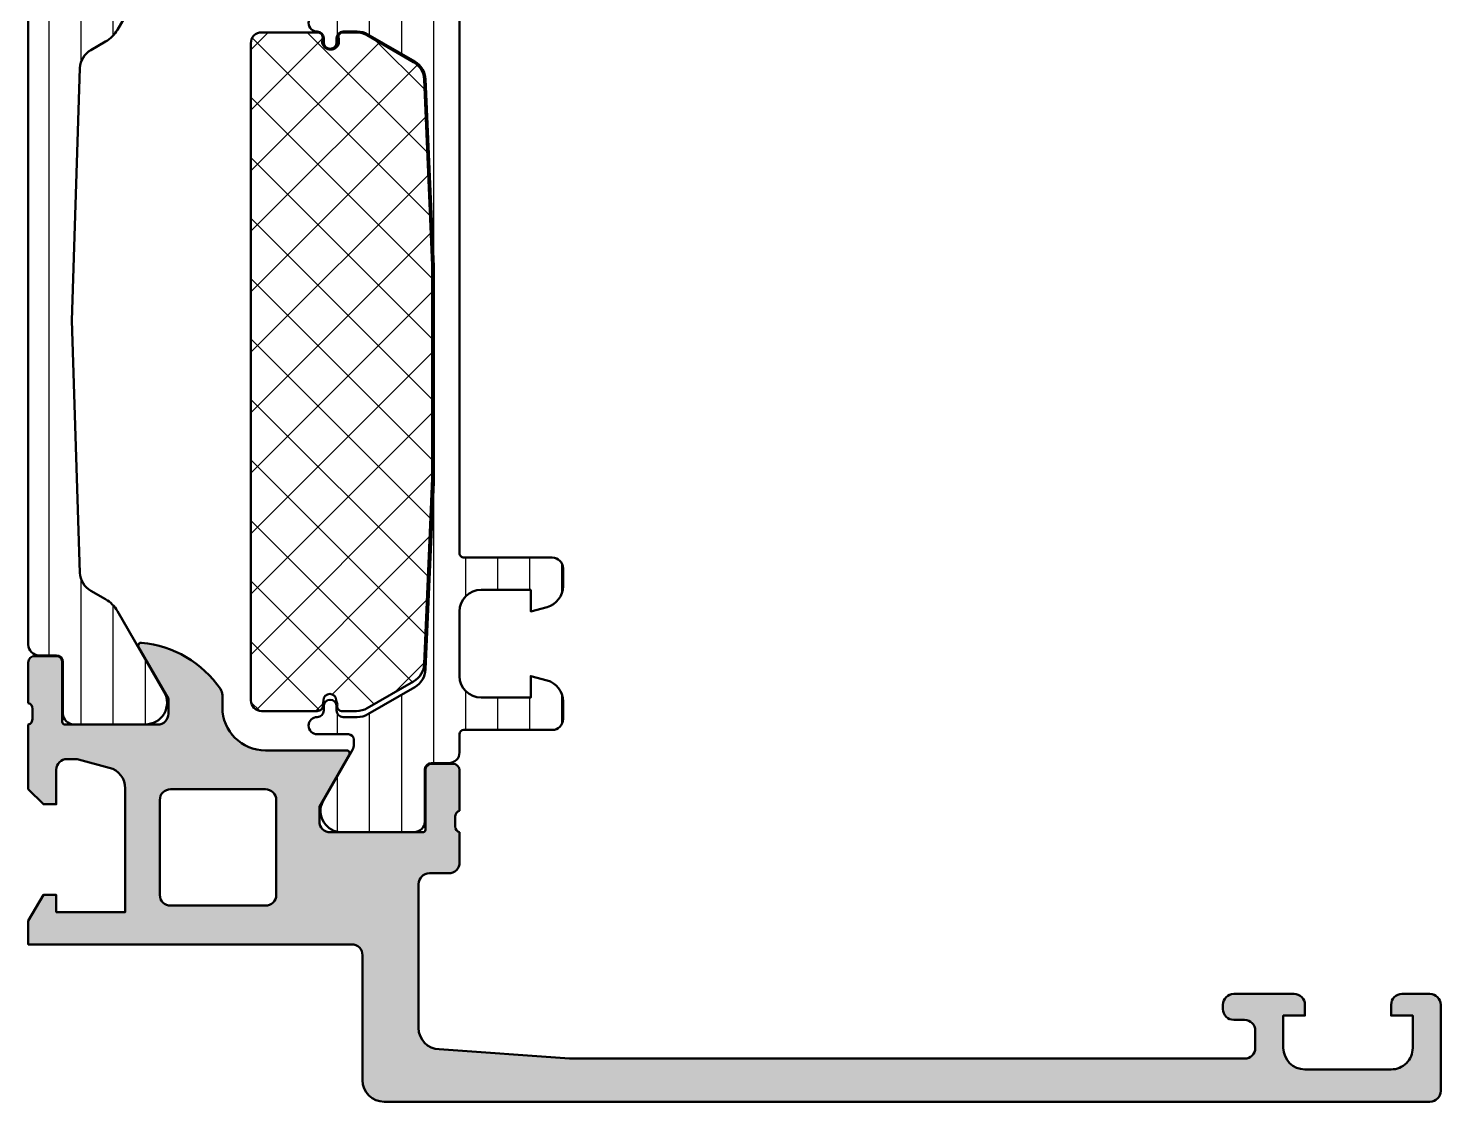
# Model space of a CAD drawing. Extents: x 0 to 67.5, y 0 to 75.
# Drawn here: x 2 to 67.5, y 0 to 49.8 of the extents above; entities that cross this region are included whole.
import ezdxf

# ---------------------------------------------------------------- set-up
doc = ezdxf.new("R2010")
doc.units = 0
for name, color, linetype, lineweight in [('0S-Alu contour', 7, 'Continuous', 50), ('0S-Alu hatch', 252, 'Continuous', 25), ('0S-Plastic contour', 254, 'Continuous', 50), ('0S-Plastic hatch', 253, 'Continuous', 25), ('0S-PT contour', 91, 'Continuous', 50), ('0S-PT hatch', 103, 'Continuous', 25)]:
    doc.layers.add(name, color=color, linetype=linetype, lineweight=lineweight)
pattern_1 = [(90, (0, 0), (-1.4859, 0), [])]

# ---------------------------------------------------------------- blocks, each defined once
blk = doc.blocks.new('361640__E43959B8_EC16_4983_9C29_8161BD418897_')
at = {"layer": '0S-Alu hatch'}
h = blk.add_hatch(color=256, dxfattribs=at)
edge = h.paths.add_edge_path()
edge.add_line((2.000008499147511, 14.50000163852427), (2.700080871581576, 13.79989874455987))
edge.add_line((2.700080871581576, 13.79989874455987), (3.300086975098096, 13.79989874455941))
edge.add_line((3.300086975098096, 13.79989874455941), (3.300086975097187, 15.39990484807548))
edge.add_ellipse((3.800096424379717, 15.39989539879274), major_axis=(-0.5000094493718171, 0), ratio=1, start_angle=270.0010827876032, end_angle=359.99891721169206, ccw=False)
edge.add_line((3.800086975096753, 15.89990484807526), (4.195515053895654, 15.89990484807526))
edge.add_ellipse((4.195515053895633, 15.39990484807525), major_axis=(-0.5000000000000142, 0), ratio=1, start_angle=254.9999999999973, end_angle=269.99999999999756, ccw=False)
edge.add_line((4.324924576446919, 15.88286776121979), (5.758811331549878, 15.49865896315226))
edge.add_ellipse((5.499992286447351, 14.53273313686318), major_axis=(-1.000000000000013, 0), ratio=1, start_angle=180, end_angle=254.9999999999999, ccw=False)
edge.add_line((6.499992286447365, 14.53273313686318), (6.499992286445376, 8.799910951590618))
edge.add_line((6.499992286445376, 8.799910951590618), (3.300086975097215, 8.799910951591073))
edge.add_line((3.300086975097215, 8.799910951591073), (3.300086975097201, 9.599898744559823))
edge.add_line((3.300086975097201, 9.599898744559823), (2.700080871579302, 9.599898744560276))
edge.add_line((2.700080871579302, 9.599898744560276), (2.000099182128437, 8.387465883232139))
edge.add_line((2.000099182128437, 8.387465883232139), (2.000099182128892, 7.299910951590391))
edge.add_line((2.000099182128892, 7.299910951590391), (17.00000849914873, 7.299910951591073))
edge.add_ellipse((17.00000849914875, 6.799910951591044), major_axis=(-0.5000000000000285, 0), ratio=1, start_angle=180, end_angle=270.00000000000165, ccw=False)
edge.add_line((17.50000849914878, 6.799910951591044), (17.5000084991474, 1.000000000000454))
edge.add_arc((18.5000084991474, 1.000000000000227), 1, 180, 270)
edge.add_line((18.5000084991474, 2.274e-13), (66.99999999999955, 2.274e-13))
edge.add_arc((66.99993251248111, 0.5000674875186633), 0.5000674920723865, 270.0077324562168, 359.9922675439773)
edge.add_line((67.49999999999955, 0.5000000000019221), (67.49999999999955, 4.500000000000454))
edge.add_arc((66.99993251248179, 4.499932512482928), 0.5000674920717041, 0.0077324561169704, 89.9922675439134)
edge.add_line((66.99999999999909, 5.000000000000682), (65.69995117187545, 5.000000000000227))
edge.add_arc((65.6999880706644, 4.499963101210369), 0.5000369001512784, 90.0042279777296, 179.9957720222162)
edge.add_line((65.19995117187455, 4.49999999999979), (65.19995117187455, 4.000000000000454))
edge.add_line((65.19995117187455, 4.000000000000454), (66.19995117187455, 4.000000000000454))
edge.add_line((66.19995117187455, 4.000000000000454), (66.199951171875, 2.500000000001818))
edge.add_ellipse((65.19998814556709, 2.499963026308137), major_axis=(-0.999963026991462, 0), ratio=1, start_angle=89.99788148505758, end_angle=180.0021185150526, ccw=False)
edge.add_line((65.19995117187318, 1.500000000000227), (61.19995117187546, 1.500000000000682))
edge.add_ellipse((61.20002804158445, 2.500076869709687), major_axis=(-1.000076872663254, 0), ratio=1, start_angle=0.004403971451608868, end_angle=89.9955960286423, ccw=False)
edge.add_line((60.19995117187545, 2.499999999999044), (60.199951171875, 4.000000000000454))
edge.add_line((60.199951171875, 4.000000000000454), (61.19995117187454, 4.000000000000454))
edge.add_line((61.19995117187454, 4.000000000000454), (61.19995117187454, 4.500000000000682))
edge.add_arc((60.70000864667725, 4.500057474803384), 0.4999425285010308, 359.9934131155661, 450.0065868843771)
edge.add_line((60.69995117187454, 5.000000000000682), (57.89996337890625, 5.000000000000454))
edge.add_arc((57.89996337890602, 4.499999999999317), 0.5000000000011369, 89.99999999997311, 180)
edge.add_line((57.39996337890488, 4.499999999999317), (57.39996337890625, 4.300000000000636))
edge.add_arc((57.89996337890648, 4.300000000000864), 0.5000000000002274, 180, 270.000000000026)
edge.add_line((57.8999633789067, 3.800000000000636), (58.39996337890625, 3.800000000000636))
edge.add_ellipse((58.39992827974083, 3.29996490083522), major_axis=(-0.5000351003972808, 0), ratio=1, start_angle=180.0040217857437, end_angle=269.99597821424373, ccw=False)
edge.add_line((58.89996337890625, 3.300000000000527), (58.89996337890671, 2.499996948242142))
edge.add_ellipse((58.39994681544692, 2.500013511702377), major_axis=(-0.5000165637341198, 0), ratio=1, start_angle=90.00189796959609, end_angle=179.9981020302675, ccw=False)
edge.add_line((58.39996337890489, 1.999996948242596), (27.09996948241907, 1.999996948243051))
edge.add_line((27.09996948241907, 1.999996948243051), (21.06151186177478, 2.432393580288589))
edge.add_ellipse((21.09996792191754, 3.431613265155746), major_axis=(-0.999959422770606, 0), ratio=1, start_angle=0, end_angle=87.79599713649611, ccw=False)
edge.add_line((20.10000849914693, 3.431613265155746), (20.10000849914785, 10.10006547570036))
edge.add_ellipse((20.60000849914876, 10.10006547570015), major_axis=(-0.5000000000009166, 0), ratio=1, start_angle=270.00000000000165, end_angle=360, ccw=False)
edge.add_line((20.60000849914875, 10.60006547570106), (21.50000849914614, 10.60006547570106))
edge.add_arc((21.50000849914738, 11.10006547570208), 0.5000000000010232, 269.9999999998575, 360)
edge.add_line((22.00000849914841, 11.10006547570208), (22.00000849914795, 12.50006700158018))
edge.add_ellipse((22.07884494569098, 12.76758759357329), major_axis=(-0.2788950563274236, 0), ratio=1, start_angle=-1.16458937409692, end_angle=73.5801235805103, ccw=False)
edge.add_line((21.80000749914794, 12.77325600157167), (21.80000749914795, 13.22685000157167))
edge.add_ellipse((22.07887559479113, 13.23251066104874), major_axis=(-0.2789255417371578, 0), ratio=1, start_angle=-73.57540544464399, end_angle=1.1628700728880972, ccw=False)
edge.add_line((22.00000849914795, 13.50005400157169), (22.00000849914795, 15.38006500158018))
edge.add_arc((21.70000849914794, 15.38006500158018), 0.3000000000000114, 0, 89.99999999999864)
edge.add_line((21.70000849914795, 15.68006500158019), (20.72003418010517, 15.68006500158019))
edge.add_arc((20.72003418010516, 15.38006500158019), 0.2999999999999971, 89.99999999999729, 180)
edge.add_line((20.42003418010516, 15.38006500158019), (20.42003418010516, 12.62006700158018))
edge.add_ellipse((20.30003418010471, 12.62006700158018), major_axis=(-0.1200000000004451, 0), ratio=1, start_angle=90, end_angle=180, ccw=False)
edge.add_line((20.30003418010471, 12.50006700157973), (16.00000849914796, 12.50006700157973))
edge.add_ellipse((16.00000849914795, 13.00006700157974), major_axis=(-0.5, 0), ratio=1, start_angle=0, end_angle=90.0000000000008, ccw=False)
edge.add_line((15.50000849914795, 13.00006700157974), (15.50000849914885, 13.70006700157933))
edge.add_line((15.50000849914885, 13.70006700157933), (16.88150395677074, 16.0928873246071))
edge.add_arc((16.76188871449974, 16.16194721693115), 0.1381197846485466, 330.0000000001042, 450.0000000001032)
edge.add_line((16.76188871449949, 16.3000670015797), (13.00000849914749, 16.30006700157923))
edge.add_ellipse((13.00000849914772, 18.30006700157855), major_axis=(-1.99999999999931, 0), ratio=1, start_angle=0, end_angle=89.99999999999329, ccw=False)
edge.add_line((11.00000849914841, 18.30006700157855), (11.00000849914749, 18.86806238529767))
edge.add_arc((10.50000849914392, 18.86806238529638), 0.500000000003567, 0, 34.47907176122156)
edge.add_arc((6.790509895813222, 16.32058910539258), 4.999999999996481, 34.47907176106683, 84.65077199038375)
edge.add_arc((7.238128283795603, 21.16194034019355), 0.1381197846480373, 82.29756250551131, 209.9999999995971)
edge.add_line((7.11851304152468, 21.09288044787037), (8.500008499147945, 18.7000601248417))
edge.add_line((8.500008499147945, 18.7000601248417), (8.500008499147953, 18.00006012484209))
edge.add_ellipse((8.000008499147953, 18.00006012484209), major_axis=(-0.5, 0), ratio=1, start_angle=90, end_angle=180, ccw=False)
edge.add_line((8.000008499147953, 17.50006012484209), (3.69998281818691, 17.50006012484232))
edge.add_ellipse((3.69998281818691, 17.62006012483849), major_axis=(-0.1199999999961747, 0), ratio=1, start_angle=0, end_angle=90, ccw=False)
edge.add_line((3.579982818190735, 17.62006012483849), (3.579982818190728, 20.38005812483849))
edge.add_arc((3.279982818190745, 20.3800581248385), 0.2999999999999829, 0, 90)
edge.add_line((3.279982818190745, 20.68005812483848), (2.300008499147963, 20.68005812483848))
edge.add_arc((2.300008499147963, 20.38005812483846), 0.3000000000000185, 90, 180)
edge.add_line((2.000008499147945, 20.38005812483846), (2.000008499147952, 18.50004712482997))
edge.add_ellipse((1.921141403504776, 18.23250378430703), major_axis=(-0.2789255417371599, 0), ratio=1, start_angle=178.8371299271139, end_angle=253.57540544464422, ccw=False)
edge.add_line((2.200009499147955, 18.22684312482997), (2.200009499147967, 17.77324912482996))
edge.add_ellipse((1.921172052604902, 17.7675807168316), major_axis=(-0.2788950563274517, 0), ratio=1, start_angle=106.41987641948941, end_angle=181.1645893740941, ccw=False)
edge.add_line((2.000008499147937, 17.50006012483846), (2.000008499147511, 14.50000163852427))
edge = h.paths.add_edge_path()
edge.add_line((8.09999228644574, 9.599898744559596), (8.09999228644574, 13.99989874455946))
edge.add_ellipse((8.599992286445747, 13.99989874455945), major_axis=(-0.5000000000000071, 0), ratio=1, start_angle=270.0000000000008, end_angle=360, ccw=False)
edge.add_line((8.59999228644574, 14.49989874455946), (12.99999228644583, 14.49989874455969))
edge.add_ellipse((12.99999228644584, 13.99989874455969), major_axis=(-0.4999999999999947, 0), ratio=1, start_angle=180, end_angle=270.0000000000008, ccw=False)
edge.add_line((13.49999228644583, 13.99989874455968), (13.49999228644583, 9.599898744559596))
edge.add_ellipse((12.99999228644583, 9.599898744559596), major_axis=(-0.5, 0), ratio=1, start_angle=90, end_angle=180, ccw=False)
edge.add_line((12.99999228644583, 9.099898744559596), (8.59999228644574, 9.099898744559598))
edge.add_ellipse((8.59999228644574, 9.599898744559596), major_axis=(-0.4999999999999983, 0), ratio=1, start_angle=0, end_angle=90, ccw=False)
at = {"layer": '0S-Alu contour', "color": 7}
for points in [[(7.11851304152468, 21.09288044787037), (8.500008499147945, 18.7000601248417), (8.500008499147953, 18.00006012484209)], [(2.000008499147945, 20.38005812483846), (2.000008499147952, 18.50004712482997)], [(3.279982818190745, 20.68005812483848), (2.300008499147963, 20.68005812483848)], [(3.579982818190735, 17.62006012483849), (3.579982818190728, 20.38005812483849)], [(11.00000849914841, 18.30006700157855), (11.00000849914749, 18.86806238529767)], [(2.200009499147955, 18.22684312482997), (2.200009499147967, 17.77324912482996)], [(2.000008499147937, 17.50006012483846), (2.000008499147511, 14.50000163852427)], [(8.000008499147953, 17.50006012484209), (3.69998281818691, 17.50006012484232)], [(3.800086975096753, 15.89990484807526), (4.195515053895654, 15.89990484807526)], [(4.324924576446919, 15.88286776121979), (5.758811331549878, 15.49865896315226)], [(16.76188871449949, 16.3000670015797), (13.00000849914749, 16.30006700157923)], [(15.50000849914795, 13.00006700157974), (15.50000849914885, 13.70006700157933), (16.88150395677074, 16.0928873246071)], [(2.000008499147511, 14.50000163852427), (2.700080871581576, 13.79989874455987), (3.300086975098096, 13.79989874455941), (3.300086975097187, 15.39990484807548)], [(20.42003418010516, 15.38006500158019), (20.42003418010516, 12.62006700158018)], [(21.70000849914795, 15.68006500158019), (20.72003418010517, 15.68006500158019)], [(22.00000849914795, 13.50005400157169), (22.00000849914795, 15.38006500158018)], [(6.499992286447365, 14.53273313686318), (6.499992286445376, 8.799910951590618), (3.300086975097215, 8.799910951591073), (3.300086975097201, 9.599898744559823), (2.700080871579302, 9.599898744560276), (2.000099182128437, 8.387465883232139), (2.000099182128892, 7.299910951590391), (17.00000849914873, 7.299910951591073)], [(8.59999228644574, 14.49989874455946), (12.99999228644583, 14.49989874455969)], [(8.09999228644574, 9.599898744559596), (8.09999228644574, 13.99989874455946)], [(13.49999228644583, 13.99989874455968), (13.49999228644583, 9.599898744559596)], [(21.80000749914794, 12.77325600157167), (21.80000749914795, 13.22685000157167)], [(20.30003418010471, 12.50006700157973), (16.00000849914796, 12.50006700157973)], [(22.00000849914841, 11.10006547570208), (22.00000849914795, 12.50006700158018)], [(20.60000849914875, 10.60006547570106), (21.50000849914614, 10.60006547570106)], [(20.10000849914693, 3.431613265155746), (20.10000849914785, 10.10006547570036)], [(12.99999228644583, 9.099898744559596), (8.59999228644574, 9.099898744559598)], [(17.50000849914878, 6.799910951591044), (17.5000084991474, 1.000000000000454)], [(60.69995117187454, 5.000000000000682), (57.89996337890625, 5.000000000000454)], [(66.99999999999909, 5.000000000000682), (65.69995117187545, 5.000000000000227)], [(57.39996337890488, 4.499999999999317), (57.39996337890625, 4.300000000000636)], [(60.19995117187545, 2.499999999999044), (60.199951171875, 4.000000000000454), (61.19995117187454, 4.000000000000454), (61.19995117187454, 4.500000000000682)], [(65.19995117187455, 4.49999999999979), (65.19995117187455, 4.000000000000454), (66.19995117187455, 4.000000000000454), (66.199951171875, 2.500000000001818)], [(67.49999999999955, 0.5000000000019221), (67.49999999999955, 4.500000000000454)], [(57.8999633789067, 3.800000000000636), (58.39996337890625, 3.800000000000636)], [(58.89996337890625, 3.300000000000527), (58.89996337890671, 2.499996948242142)], [(58.39996337890489, 1.999996948242596), (27.09996948241907, 1.999996948243051), (21.06151186177478, 2.432393580288589)], [(65.19995117187318, 1.500000000000227), (61.19995117187546, 1.500000000000682)], [(18.5000084991474, 2.274e-13), (66.99999999999955, 2.274e-13)]]:
    blk.add_lwpolyline(points, dxfattribs=at)
for centre, radius, start, end in [((7.238128283795603, 21.16194034019355), 0.1381197846480373, 82.29756250551131, 209.9999999995971), ((6.790509895813222, 16.32058910539258), 4.999999999996481, 34.47907176106683, 84.65077199038375), ((2.300008499147963, 20.38005812483846), 0.3000000000000185, 90, 180), ((3.279982818190745, 20.3800581248385), 0.2999999999999829, 0, 90), ((10.50000849914392, 18.86806238529638), 0.500000000003567, 0, 34.47907176122156), ((16.76188871449974, 16.16194721693115), 0.1381197846485466, 330.0000000001042, 90.00000000010316), ((20.72003418010516, 15.38006500158019), 0.2999999999999971, 89.99999999999729, 180), ((21.70000849914794, 15.38006500158018), 0.3000000000000114, 0, 89.99999999999864), ((21.50000849914738, 11.10006547570208), 0.5000000000010232, 269.9999999998575, 0), ((57.89996337890602, 4.499999999999317), 0.5000000000011369, 89.99999999997311, 180), ((60.70000864667725, 4.500057474803384), 0.4999425285010308, 359.9934131155661, 90.00658688437709), ((65.6999880706644, 4.499963101210369), 0.5000369001512784, 90.0042279777296, 179.9957720222162), ((66.99993251248179, 4.499932512482928), 0.5000674920717041, 0.0077324561169704, 89.9922675439134), ((57.89996337890648, 4.300000000000864), 0.5000000000002274, 180, 270.000000000026), ((18.5000084991474, 1.000000000000227), 1, 180, 270), ((66.99993251248111, 0.5000674875186633), 0.5000674920723865, 270.0077324562168, 359.9922675439773)]:
    blk.add_arc(centre, radius, start, end, dxfattribs=at)
at = {"layer": '0S-Alu contour', "color": 7, "extrusion": (0, 0, -1)}
for centre, radius, start, end in [((-1.921141403504776, 18.23250378430703), 0.2789255417371599, 106.4245945553558, 181.1628700728862), ((-1.921172052604902, 17.7675807168316), 0.2788950563274517, 178.8354106259059, 253.5801235805106), ((-8.000008499147953, 18.00006012484209), 0.5, 180, 270), ((-13.00000849914772, 18.30006700157855), 1.99999999999931, 270.0000000000067, 0), ((-3.69998281818691, 17.62006012483849), 0.1199999999961747, 270, 0), ((-3.800096424379717, 15.39989539879274), 0.5000094493718171, 0.0010827883079351, 89.99891721239682), ((-4.195515053895633, 15.39990484807525), 0.5000000000000142, 90.00000000000244, 105.0000000000027), ((-5.499992286447351, 14.53273313686318), 1.000000000000013, 105.0000000000001, 180), ((-8.599992286445747, 13.99989874455945), 0.5000000000000071, 0, 89.9999999999992), ((-12.99999228644584, 13.99989874455969), 0.4999999999999947, 89.9999999999992, 180), ((-22.07887559479113, 13.23251066104874), 0.2789255417371578, 358.8371299271119, 73.57540544464406), ((-16.00000849914795, 13.00006700157974), 0.5, 269.9999999999992, 0), ((-20.30003418010471, 12.62006700158018), 0.1200000000004451, 180, 270), ((-22.07884494569098, 12.76758759357329), 0.2788950563274236, 286.4198764194897, 1.164589374096924), ((-20.60000849914876, 10.10006547570015), 0.5000000000009166, 0, 89.99999999999837), ((-8.59999228644574, 9.599898744559596), 0.4999999999999983, 270, 0), ((-12.99999228644583, 9.599898744559596), 0.5, 180, 270), ((-17.00000849914875, 6.799910951591044), 0.5000000000000285, 89.99999999999837, 180), ((-21.09996792191754, 3.431613265155746), 0.999959422770606, 272.2040028635039, 0), ((-58.39992827974083, 3.29996490083522), 0.5000351003972808, 90.00402178575627, 179.9959782142563), ((-58.39994681544692, 2.500013511702377), 0.5000165637341198, 180.0018979697325, 269.9981020304039), ((-61.20002804158445, 2.500076869709687), 1.000076872663254, 270.0044039713577, 359.9955960285484), ((-65.19998814556709, 2.499963026308137), 0.9999630269914622, 179.9978814849474, 270.0021185149424)]:
    blk.add_arc(centre, radius, start, end, dxfattribs=at)
blk = doc.blocks.new('374060__11C29DD6_5D91_4084_81B1_C7600AB1DC04_')
at = {"layer": '0S-PT hatch'}
h = blk.add_hatch(dxfattribs=at)
h.set_pattern_fill('ANSI37', color=256, scale=0.625, angle=90, style=0)
h.set_pattern_definition([(135, (0, 0), (-1.403165018917055, -1.403165018917055), []), (225, (0, 0), (1.403165018917055, -1.403165018917055), [])])
edge = h.paths.add_edge_path()
edge.add_line((12.3221395958725, 49.11536248691067), (12.3221395958725, 18.62336248690964))
edge.add_arc((12.81713959587251, 18.62336248690964), 0.495000000000001, 180, 269.9999999998951)
edge.add_line((12.8171395958716, 18.12836248690964), (15.39113959587252, 18.1283624869091))
edge.add_arc((15.40632512194233, 18.38870138391931), 0.2607814055842784, 266.6617289611593, 368.0815102518875)
edge.add_line((15.66451672720106, 18.42536248690911), (15.6881395958726, 18.62336248690912))
edge.add_ellipse((15.98513959587258, 18.62336248690911), major_axis=(-0.2969999999999828, 0), ratio=1, start_angle=180, end_angle=360, ccw=False)
edge.add_line((16.28213959587257, 18.62336248690909), (16.34044847380733, 18.42536248690908))
edge.add_arc((16.54648899036206, 18.34653695226589), 0.2206040783256919, 159.0644997371515, 278.5113570162437)
edge.add_line((16.57913959587258, 18.12836248690909), (17.22238443447414, 18.12836248690907))
edge.add_arc((17.22238443447412, 19.11836248690893), 0.9899999999998527, 270.0000000000012, 300.0000000005283)
edge.add_line((17.71738443448195, 18.26099733716702), (19.87057718704784, 19.50414375250464))
edge.add_arc((19.37557718704001, 20.36150890224658), 0.9899999999998785, 300.0000000005276, 357.5201114478697)
edge.add_line((20.36465002325053, 20.31867288153705), (20.73713959587248, 28.91936248691249))
edge.add_line((20.73713959587248, 28.91936248691249), (20.73713959587253, 38.8193624869089))
edge.add_line((20.73713959587253, 38.8193624869089), (20.36465002325059, 47.42005209227992))
edge.add_arc((19.37557718703993, 47.3772160715705), 0.9900000000000051, 2.479888552124258, 59.99999999944332)
edge.add_line((19.87057718704826, 48.23458122131229), (17.71738443448197, 49.47772763665219))
edge.add_arc((17.22238443447409, 48.62036248691001), 0.9900000000001133, 59.9999999994776, 90.00000000000719)
edge.add_line((17.22238443447397, 49.61036248691012), (16.57913959587259, 49.61036248691012))
edge.add_arc((16.58549129877709, 49.40840560376966), 0.2020567414801945, 91.80140355714639, 208.0588589159371)
edge.add_line((16.40718332723566, 49.31336248691014), (16.40718332723565, 49.1153624869101))
edge.add_ellipse((16.02036735654589, 49.21033462208667), major_axis=(-0.3983042827294971, 0), ratio=1, start_angle=13.7945546105434, end_angle=166.2054453894609, ccw=False)
edge.add_line((15.63355138585613, 49.11536248691008), (15.64644515654731, 49.31336248691009))
edge.add_arc((15.41607708699729, 49.37356691619545), 0.238105062469868, 345.3538835588438, 456.0117919051089)
edge.add_line((15.39113959587246, 49.61036248691032), (12.81713959587346, 49.61036248691067))
edge.add_arc((12.81713959587251, 49.11536248691067), 0.4949999999999975, 89.99999999989, 180)
at = {"layer": '0S-PT contour', "color": 7}
for points in [[(15.39113959587246, 49.61036248691032), (12.81713959587346, 49.61036248691067)], [(15.63355138585613, 49.11536248691008), (15.64644515654731, 49.31336248691009)], [(16.40718332723566, 49.31336248691014), (16.40718332723565, 49.1153624869101)], [(17.22238443447397, 49.61036248691012), (16.57913959587259, 49.61036248691012)], [(19.87057718704826, 48.23458122131229), (17.71738443448197, 49.47772763665219)], [(12.3221395958725, 49.11536248691067), (12.3221395958725, 18.62336248690964)], [(20.36465002325053, 20.31867288153705), (20.73713959587248, 28.91936248691249), (20.73713959587253, 38.8193624869089), (20.36465002325059, 47.42005209227992)], [(17.71738443448195, 18.26099733716702), (19.87057718704784, 19.50414375250464)], [(15.66451672720106, 18.42536248690911), (15.6881395958726, 18.62336248690912)], [(16.28213959587257, 18.62336248690909), (16.34044847380733, 18.42536248690908)], [(12.8171395958716, 18.12836248690964), (15.39113959587252, 18.1283624869091)], [(16.57913959587258, 18.12836248690909), (17.22238443447414, 18.12836248690907)]]:
    blk.add_lwpolyline(points, dxfattribs=at)
for centre, radius, start, end in [((12.81713959587251, 49.11536248691067), 0.4949999999999975, 89.99999999989, 180), ((15.41607708699729, 49.37356691619545), 0.238105062469868, 345.3538835588438, 96.01179190510896), ((16.58549129877709, 49.40840560376966), 0.2020567414801945, 91.80140355714639, 208.0588589159371), ((17.22238443447409, 48.62036248691001), 0.9900000000001133, 59.9999999994776, 90.00000000000719), ((19.37557718703993, 47.3772160715705), 0.9900000000000051, 2.479888552124258, 59.99999999944332), ((19.37557718704001, 20.36150890224658), 0.9899999999998785, 300.0000000005276, 357.5201114478697), ((12.81713959587251, 18.62336248690964), 0.495000000000001, 180, 269.9999999998951), ((15.40632512194233, 18.38870138391931), 0.2607814055842784, 266.6617289611593, 8.081510251887465), ((16.54648899036206, 18.34653695226589), 0.2206040783256919, 159.0644997371515, 278.5113570162437), ((17.22238443447412, 19.11836248690893), 0.9899999999998527, 270.0000000000012, 300.0000000005283)]:
    blk.add_arc(centre, radius, start, end, dxfattribs=at)
at = {"layer": '0S-PT contour', "color": 7, "extrusion": (0, 0, -1)}
for centre, radius, start, end in [((-16.02036735654589, 49.21033462208667), 0.3983042827294971, 193.7945546105392, 346.2054453894566), ((-15.98513959587258, 18.62336248690911), 0.2969999999999828, 0, 180)]:
    blk.add_arc(centre, radius, start, end, dxfattribs=at)
blk = doc.blocks.new('284027__2D814DF2_0E6D_4765_8FF4_A06DE7A6FD76___A03E8F8E_19D5_408F_8D81_01AFEA48CF79_')
at = {"layer": '0S-Plastic hatch'}
h = blk.add_hatch(dxfattribs=at)
h.set_pattern_fill('ANSI31', color=256, scale=0.4680000000000001, angle=45, style=0)
h.set_pattern_definition(pattern_1)
edge = h.paths.add_edge_path()
edge.add_line((22.00000000000001, 51.29000300000011), (22.00000000000004, 25.44999999999998))
edge.add_arc((22.20000000000005, 25.45000000000001), 0.200000000000017, 180, 270.0000000000071)
edge.add_line((22.20000000000008, 25.24999999999999), (26.29999999998839, 25.24999999999999))
edge.add_ellipse((26.29999999998839, 24.75000000000004), major_axis=(-0.4999999999999432, 0), ratio=1, start_angle=180, end_angle=270, ccw=False)
edge.add_line((26.79999999998834, 24.75000000000004), (26.79999999998834, 23.91925077661229))
edge.add_ellipse((25.79999999998836, 23.9192507766123), major_axis=(-0.9999999999999822, 0), ratio=1, start_angle=105.00000000108261, end_angle=180, ccw=False)
edge.add_line((26.05881904510912, 22.95332495032814), (25.2999999999884, 22.74999999999996))
edge.add_line((25.2999999999884, 22.74999999999996), (25.2999999999884, 23.74999999999999))
edge.add_line((25.2999999999884, 23.74999999999999), (23.00000000000004, 23.74999999999999))
edge.add_arc((23.00000000000007, 22.74999999999993), 1.000000000000056, 90.0000000000016, 180)
edge.add_line((22.00000000000001, 22.74999999999993), (22.00000000000004, 19.74999999999999))
edge.add_arc((23.00000000000004, 19.74999999999999), 1.000000000000003, 180, 270)
edge.add_line((23.00000000000004, 18.74999999999999), (25.29999999998837, 18.74999999999998))
edge.add_line((25.29999999998837, 18.74999999999998), (25.29999999998848, 19.74999999999993))
edge.add_line((25.29999999998848, 19.74999999999993), (26.05881904510907, 19.54667504964168))
edge.add_ellipse((25.79999999998841, 18.58074922335799), major_axis=(-0.9999999999994971, 0), ratio=1, start_angle=180, end_angle=254.9999999989164, ccw=False)
edge.add_line((26.79999999998791, 18.58074922335799), (26.79999999998837, 17.74999999999996))
edge.add_ellipse((26.29999999998839, 17.74999999999997), major_axis=(-0.4999999999999858, 0), ratio=1, start_angle=89.9999999999983, end_angle=180, ccw=False)
edge.add_line((26.29999999998837, 17.24999999999998), (22.2, 17.24999999999998))
edge.add_arc((22.20000000000001, 17.05000000000001), 0.1999999999999744, 90.00000000000406, 180)
edge.add_line((22.00000000000004, 17.05000000000001), (22.00000000000001, 16.20999699999988))
edge.add_ellipse((21.5, 16.209997), major_axis=(-0.5, 0), ratio=1, start_angle=90, end_angle=180, ccw=False)
edge.add_line((21.5, 15.709997), (20.68966598775747, 15.709997))
edge.add_arc((20.68966598775747, 15.40999699999999), 0.3000000000000043, 90, 180)
edge.add_line((20.38966598775747, 15.40999699999999), (20.39000061706369, 13.00999861706369))
edge.add_ellipse((19.89000463962507, 13.00999597743861), major_axis=(-0.4999959774455797, 0), ratio=1, start_angle=89.99969751881372, end_angle=180.0003024817733, ccw=False)
edge.add_line((19.890002, 12.51), (16.41346050190052, 12.51))
edge.add_ellipse((16.55577115089187, 13.49981807472284), major_axis=(-0.9999960709244737, 0), ratio=1, start_angle=-32.72701609984051, end_angle=81.8183919481005, ccw=False)
edge.add_line((15.71451850190053, 14.04045299999999), (17.03303535485918, 16.32419149299001))
edge.add_arc((16.6000226381288, 16.57419146728956), 0.4999999999999979, 330.0000034006552, 359.9988249444108)
edge.add_line((17.10002263802365, 16.5741812129951), (17.10000000000005, 16.79999999998247))
edge.add_arc((16.84999999998259, 16.79999999998254), 0.2500000000174545, 0, 89.99999999998371)
edge.add_line((16.84999999998266, 17.05), (15.40000000000009, 17.04999999999994))
edge.add_ellipse((15.40000000000003, 17.44999999999988), major_axis=(-0.3999999999999417, 0), ratio=1, start_angle=-89.99999999999193, end_angle=90.00000000000807, ccw=False)
edge.add_arc((15.40000000000009, 18.14999999999997), 0.3000000000001499, 269.9999999999783, 360)
edge.add_line((15.70000000000024, 18.14999999999997), (15.70000000000016, 18.34999999999998))
edge.add_ellipse((16.00000000000014, 18.34999999999996), major_axis=(-0.2999999999999829, 0), ratio=1, start_angle=180, end_angle=360, ccw=False)
edge.add_line((16.30000000000013, 18.34999999999995), (16.30000000000013, 18.14999999999993))
edge.add_arc((16.60000000000013, 18.14999999999995), 0.3000000000000007, 180, 270.0000000000021)
edge.add_line((16.60000000000014, 17.84999999999995), (17.24974226121382, 17.84999999999994))
edge.add_arc((17.29392998191375, 18.68508918128005), 0.8362574336600787, 266.9710887804908, 303.0289112200375)
edge.add_line((17.74974226122174, 17.98397459622009), (19.92468443553069, 19.23967804605607))
edge.add_arc((19.42468443552277, 20.1057034498358), 0.9999999999998834, 300.000000000528, 357.5201114478693)
edge.add_line((20.4237479064425, 20.0624347420484), (20.80000000000003, 28.75000000000341))
edge.add_line((20.80000000000003, 28.75000000000341), (20.80000000000008, 38.74999999999975))
edge.add_line((20.80000000000008, 38.74999999999975), (20.42374790644256, 47.43756525795031))
edge.add_arc((19.42468443552273, 47.39429655016301), 0.9999999999999764, 2.479888552125287, 59.99999999944405)
edge.add_line((19.92468443553112, 48.26032195394257), (17.74974226122174, 49.51602540378086))
edge.add_arc((17.24974226121377, 48.65000000000074), 1.000000000000246, 59.99999999948073, 90.00000000001017)
edge.add_line((17.24974226121359, 49.65000000000099), (16.60000000000014, 49.65000000000098))
edge.add_arc((16.60000000000014, 49.350000000001), 0.2999999999999758, 89.99999999999935, 180)
edge.add_line((16.30000000000016, 49.350000000001), (16.30000000000016, 49.15000000000096))
edge.add_ellipse((16.00000000000016, 49.15000000000098), major_axis=(-0.3000000000000007, 0), ratio=1, start_angle=0, end_angle=180, ccw=False)
edge.add_line((15.70000000000016, 49.15000000000101), (15.70000000000014, 49.35000000000095))
edge.add_arc((15.40000000000008, 49.35000000000095), 0.3000000000000558, 0, 89.99999999997591)
edge.add_ellipse((15.4, 50.05000000000106), major_axis=(-0.4000000000000555, 0), ratio=1, start_angle=-89.99999999997073, end_angle=90.00000000002927, ccw=False)
edge.add_line((15.3999999999998, 50.45000000000111), (16.8499999999826, 50.45000000000093))
edge.add_arc((16.8499999999826, 50.70000000001838), 0.250000000017458, 270, 360)
edge.add_line((17.10000000000006, 50.70000000001838), (17.10002263802365, 50.92581878700407))
edge.add_arc((16.60002263812877, 50.92580853271043), 0.5000000000000222, 0.0011750555892266, 29.99999659934314)
edge.add_line((17.03303535485918, 51.17580850700998), (15.71451850190053, 53.45954699999998))
edge.add_ellipse((16.55577115089188, 54.00018192527713), major_axis=(-0.9999960709244806, 0), ratio=1, start_angle=-81.81839194810021, end_angle=32.72701609984108, ccw=False)
edge.add_line((16.41346050190052, 54.98999999999999), (19.89000199999999, 54.98999999999999))
edge.add_ellipse((19.89000463962507, 54.49000402256137), major_axis=(-0.4999959774455904, 0), ratio=1, start_angle=179.9996975182268, end_angle=270.0003024811863, ccw=False)
edge.add_line((20.39000061706369, 54.49000138293118), (20.38966598775747, 52.09000300000002))
edge.add_arc((20.68966598775748, 52.090003), 0.3000000000000149, 180, 269.999999999998)
edge.add_line((20.68966598775747, 51.79000299999998), (21.50000000000002, 51.79000299999999))
edge.add_ellipse((21.50000000000002, 51.29000300000001), major_axis=(-0.4999999999999858, 0), ratio=1, start_angle=180, end_angle=270.0000000000004, ccw=False)
at = {"layer": '0S-Plastic contour', "color": 7}
for points in [[(16.41346050190052, 54.98999999999999), (19.89000199999999, 54.98999999999999)], [(20.39000061706369, 54.49000138293118), (20.38966598775747, 52.09000300000002)], [(17.03303535485918, 51.17580850700998), (15.71451850190053, 53.45954699999998)], [(20.68966598775747, 51.79000299999998), (21.50000000000002, 51.79000299999999)], [(22.00000000000001, 51.29000300000011), (22.00000000000004, 25.44999999999998)], [(15.3999999999998, 50.45000000000111), (16.8499999999826, 50.45000000000093)], [(17.10000000000006, 50.70000000001838), (17.10002263802365, 50.92581878700407)], [(15.70000000000016, 49.15000000000101), (15.70000000000014, 49.35000000000095)], [(16.30000000000016, 49.350000000001), (16.30000000000016, 49.15000000000096)], [(17.24974226121359, 49.65000000000099), (16.60000000000014, 49.65000000000098)], [(19.92468443553112, 48.26032195394257), (17.74974226122174, 49.51602540378086)], [(20.4237479064425, 20.0624347420484), (20.80000000000003, 28.75000000000341), (20.80000000000008, 38.74999999999975), (20.42374790644256, 47.43756525795031)], [(22.20000000000008, 25.24999999999999), (26.29999999998839, 25.24999999999999)], [(26.79999999998834, 24.75000000000004), (26.79999999998834, 23.91925077661229)], [(26.05881904510912, 22.95332495032814), (25.2999999999884, 22.74999999999996), (25.2999999999884, 23.74999999999999), (23.00000000000004, 23.74999999999999)], [(22.00000000000001, 22.74999999999993), (22.00000000000004, 19.74999999999999)], [(23.00000000000004, 18.74999999999999), (25.29999999998837, 18.74999999999998), (25.29999999998848, 19.74999999999993), (26.05881904510907, 19.54667504964168)], [(17.74974226122174, 17.98397459622009), (19.92468443553069, 19.23967804605607)], [(15.70000000000024, 18.14999999999997), (15.70000000000016, 18.34999999999998)], [(16.30000000000013, 18.34999999999995), (16.30000000000013, 18.14999999999993)], [(26.79999999998791, 18.58074922335799), (26.79999999998837, 17.74999999999996)], [(16.60000000000014, 17.84999999999995), (17.24974226121382, 17.84999999999994)], [(16.84999999998266, 17.05), (15.40000000000009, 17.04999999999994)], [(22.00000000000004, 17.05000000000001), (22.00000000000001, 16.20999699999988)], [(26.29999999998837, 17.24999999999998), (22.2, 17.24999999999998)], [(17.10002263802365, 16.5741812129951), (17.10000000000005, 16.79999999998247)], [(15.71451850190053, 14.04045299999999), (17.03303535485918, 16.32419149299001)], [(20.38966598775747, 15.40999699999999), (20.39000061706369, 13.00999861706369)], [(21.5, 15.709997), (20.68966598775747, 15.709997)], [(19.890002, 12.51), (16.41346050190052, 12.51)]]:
    blk.add_lwpolyline(points, dxfattribs=at)
at = {"layer": '0S-Plastic contour', "color": 7, "extrusion": (0, 0, -1)}
for centre, radius, start, end in [((-16.55577115089188, 54.00018192527713), 0.9999960709244806, 327.272983900159, 81.81839194810021), ((-19.89000463962507, 54.49000402256137), 0.4999959774455904, 89.9996975188137, 180.0003024817733), ((-21.50000000000002, 51.29000300000001), 0.4999999999999858, 89.99999999999959, 180), ((-15.4, 50.05000000000106), 0.4000000000000555, 269.9999999999707, 89.99999999997074), ((-16.00000000000016, 49.15000000000098), 0.3000000000000007, 180, 0), ((-26.29999999998839, 24.75000000000004), 0.4999999999999432, 90, 180), ((-25.79999999998836, 23.9192507766123), 0.9999999999999822, 180, 254.9999999989174), ((-25.79999999998841, 18.58074922335799), 0.9999999999994971, 105.0000000010836, 180), ((-16.00000000000014, 18.34999999999996), 0.2999999999999829, 0, 180), ((-15.40000000000003, 17.44999999999988), 0.3999999999999417, 269.9999999999919, 89.99999999999186), ((-26.29999999998839, 17.74999999999997), 0.4999999999999858, 180, 270.0000000000017), ((-21.5, 16.209997), 0.5, 180, 270), ((-16.55577115089187, 13.49981807472284), 0.9999960709244737, 278.1816080518996, 32.72701609984053), ((-19.89000463962507, 13.00999597743861), 0.4999959774455797, 179.9996975182267, 270.0003024811863)]:
    blk.add_arc(centre, radius, start, end, dxfattribs=at)
at = {"layer": '0S-Plastic contour', "color": 7}
for centre, radius, start, end in [((20.68966598775748, 52.090003), 0.3000000000000149, 180, 269.999999999998), ((16.60002263812877, 50.92580853271043), 0.5000000000000222, 0.0011750555892266, 29.99999659934314), ((16.8499999999826, 50.70000000001838), 0.250000000017458, 270, 0), ((15.40000000000008, 49.35000000000095), 0.3000000000000558, 0, 89.99999999997591), ((16.60000000000014, 49.350000000001), 0.2999999999999758, 89.99999999999935, 180), ((17.24974226121377, 48.65000000000074), 1.000000000000246, 59.99999999948073, 90.00000000001017), ((19.42468443552273, 47.39429655016301), 0.9999999999999764, 2.479888552125287, 59.99999999944405), ((22.20000000000005, 25.45000000000001), 0.200000000000017, 180, 270.0000000000071), ((23.00000000000007, 22.74999999999993), 1.000000000000056, 90.0000000000016, 180), ((19.42468443552277, 20.1057034498358), 0.9999999999998834, 300.000000000528, 357.5201114478693), ((23.00000000000004, 19.74999999999999), 1.000000000000003, 180, 270), ((15.40000000000009, 18.14999999999997), 0.3000000000001499, 269.9999999999783, 0), ((16.60000000000013, 18.14999999999995), 0.3000000000000007, 180, 270.0000000000021), ((17.29392998191375, 18.68508918128005), 0.8362574336600787, 266.9710887804908, 303.0289112200375), ((16.84999999998259, 16.79999999998254), 0.2500000000174545, 0, 89.99999999998371), ((22.20000000000001, 17.05000000000001), 0.1999999999999744, 90.00000000000406, 180), ((16.6000226381288, 16.57419146728956), 0.4999999999999979, 330.0000034006552, 359.9988249444108), ((20.68966598775747, 15.40999699999999), 0.3000000000000043, 90, 180)]:
    blk.add_arc(centre, radius, start, end, dxfattribs=at)
blk = doc.blocks.new('284027__5DE5B530_625B_4052_97C2_F9DAAC94E321___A8DCB1E8_E22D_4445_9C5F_FF347BA3B2BC_')
at = {"layer": '0S-Plastic hatch'}
h = blk.add_hatch(dxfattribs=at)
h.set_pattern_fill('ANSI31', color=256, scale=0.4680000000000001, angle=45, style=0)
h.set_pattern_definition(pattern_1)
edge = h.paths.add_edge_path()
edge.add_line((4.399426418631264, 47.95771677269818), (4.017984412053806, 36.24999998982565))
edge.add_line((4.017984412053806, 36.24999998982565), (4.399426418631264, 24.54228320789372))
edge.add_arc((5.398873564605133, 24.57553080035511), 0.999999999999895, 181.9052978571489, 240.004953894542)
edge.add_line((4.898948444563758, 23.70946216892258), (5.586949530184142, 23.31232386736752))
edge.add_ellipse((4.837061850123239, 22.01322092021948), major_axis=(-1.499999999998618, 0), ratio=1, start_angle=209.9999965993639, end_angle=240.0049538945662, ccw=False)
edge.add_line((6.136100000312922, 22.76322084311789), (8.303063528833945, 19.00992939911037))
edge.add_ellipse((7.437038095373345, 18.50992945051124), major_axis=(-0.999999999999877, 0), ratio=1, start_angle=89.31945663835342, end_angle=209.9999965993501, ccw=False)
edge.add_line((7.42516065229347, 17.50999998982632), (4.109997965477305, 17.50999998982632))
edge.add_ellipse((4.109995325852139, 18.00999596726501), major_axis=(-0.4999959774456543, 0), ratio=1, start_angle=-0.00030248056850723515, end_angle=90.00030248119651, ccw=False)
edge.add_line((3.609999348413452, 18.0099986068847), (3.610333977719619, 20.40999698982631))
edge.add_arc((3.310333977719551, 20.40999698982625), 0.3000000000000682, 0, 90)
edge.add_line((3.310333977719551, 20.70999698982632), (2.500002644386427, 20.70999698982621))
edge.add_ellipse((2.499999965477229, 21.20999431185652), major_axis=(-0.4999973220374871, 0), ratio=1, start_angle=-0.00030698238492732344, end_angle=90.00030698202562, ccw=False)
edge.add_line((2.000002643446919, 21.20999699076886), (1.999999965477059, 51.29000031185643))
edge.add_ellipse((2.499999965462767, 51.29000299078003), major_axis=(-0.4999999999928854, 0), ratio=1, start_angle=-90.00030698202539, end_angle=0.0003069811976956771, ccw=False)
edge.add_line((2.500002644386312, 51.79000299076574), (3.310333977719551, 51.79000299076574))
edge.add_arc((3.310333977719494, 52.09000299076575), 0.3000000000000114, 270.0000000000108, 360)
edge.add_line((3.610333977719506, 52.09000299076575), (3.609999348413225, 54.490001373702))
edge.add_ellipse((4.109995325852025, 54.490004013327), major_axis=(-0.499995977445768, 0), ratio=1, start_angle=-90.0003024811964, end_angle=0.0003024817733034979, ccw=False)
edge.add_line((4.109997965477191, 54.9899999907658), (7.425160652293584, 54.9899999907658))
edge.add_ellipse((7.437038095373443, 53.99007053008085), major_axis=(-0.9999999999999012, 0), ratio=1, start_angle=150.0000034006489, end_angle=270.6805433616456, ccw=False)
edge.add_line((8.303063528834054, 53.49007058148169), (6.136100000313149, 49.73677913747462))
edge.add_ellipse((4.837061850122503, 50.48677906037323), major_axis=(-1.499999999999552, 0), ratio=1, start_angle=119.9950461054458, end_angle=150.000003400648, ccw=False)
edge.add_line((5.586949530184142, 49.18767611322454), (4.898948444564098, 48.79053781166954))
edge.add_arc((5.398873564605509, 47.92446918023659), 1.000000000000276, 119.9950461054477, 178.0947021428409)
at = {"layer": '0S-Plastic contour', "color": 7}
for points in [[(3.610333977719506, 52.09000299076575), (3.609999348413225, 54.490001373702)], [(4.109997965477191, 54.9899999907658), (7.425160652293584, 54.9899999907658)], [(8.303063528834054, 53.49007058148169), (6.136100000313149, 49.73677913747462)], [(2.500002644386312, 51.79000299076574), (3.310333977719551, 51.79000299076574)], [(2.000002643446919, 21.20999699076886), (1.999999965477059, 51.29000031185643)], [(5.586949530184142, 49.18767611322454), (4.898948444564098, 48.79053781166954)], [(4.399426418631264, 47.95771677269818), (4.017984412053806, 36.24999998982565), (4.399426418631264, 24.54228320789372)], [(4.898948444563758, 23.70946216892258), (5.586949530184142, 23.31232386736752)], [(6.136100000312922, 22.76322084311789), (8.303063528833945, 19.00992939911037)], [(3.310333977719551, 20.70999698982632), (2.500002644386427, 20.70999698982621)], [(3.609999348413452, 18.0099986068847), (3.610333977719619, 20.40999698982631)], [(7.42516065229347, 17.50999998982632), (4.109997965477305, 17.50999998982632)]]:
    blk.add_lwpolyline(points, dxfattribs=at)
at = {"layer": '0S-Plastic contour', "color": 7, "extrusion": (0, 0, -1)}
for centre, radius, start, end in [((-4.109995325852025, 54.490004013327), 0.499995977445768, 359.9996975182267, 90.00030248119644), ((-7.437038095373443, 53.99007053008085), 0.9999999999999012, 89.31945663835438, 209.9999965993512), ((-2.499999965462767, 51.29000299078003), 0.4999999999928854, 359.9996930188023, 90.00030698202552), ((-4.837061850122503, 50.48677906037323), 1.499999999999552, 209.999996599352, 240.0049538945542), ((-4.837061850123239, 22.01322092021948), 1.499999999998618, 119.9950461054338, 150.0000034006361), ((-2.499999965477229, 21.20999431185652), 0.4999973220374871, 269.9996930179744, 0.0003069823849455), ((-7.437038095373345, 18.50992945051124), 0.999999999999877, 150.0000034006499, 270.6805433616466), ((-4.109995325852139, 18.00999596726501), 0.4999959774456543, 269.9996975188035, 0.0003024805683979)]:
    blk.add_arc(centre, radius, start, end, dxfattribs=at)
at = {"layer": '0S-Plastic contour', "color": 7}
for centre, radius, start, end in [((3.310333977719494, 52.09000299076575), 0.3000000000000114, 270.0000000000108, 0), ((5.398873564605509, 47.92446918023659), 1.000000000000276, 119.9950461054477, 178.0947021428409), ((5.398873564605133, 24.57553080035511), 0.999999999999895, 181.9052978571489, 240.004953894542), ((3.310333977719551, 20.40999698982625), 0.3000000000000682, 0, 90)]:
    blk.add_arc(centre, radius, start, end, dxfattribs=at)
blk = doc.blocks.new('374060__2F699C0D_32A5_4159_9DC2_0899AE4E6814_')
at = {"layer": '0S-Alu contour', "color": 7}
blk.add_blockref('361640__E43959B8_EC16_4983_9C29_8161BD418897_', (0, 0), dxfattribs=at)
at = {"layer": '0S-Plastic contour', "color": 7}
for name in ['284027__5DE5B530_625B_4052_97C2_F9DAAC94E321___A8DCB1E8_E22D_4445_9C5F_FF347BA3B2BC_', '284027__2D814DF2_0E6D_4765_8FF4_A06DE7A6FD76___A03E8F8E_19D5_408F_8D81_01AFEA48CF79_']:
    blk.add_blockref(name, (0, 0), dxfattribs=at)
at = {"layer": '0S-PT contour', "color": 7}
blk.add_blockref('374060__11C29DD6_5D91_4084_81B1_C7600AB1DC04_', (0, 0), dxfattribs=at)

msp = doc.modelspace()

# ---------------------------------------------------------------- block references
at = {"layer": '0S-Alu contour', "color": 7}
msp.add_blockref('374060__2F699C0D_32A5_4159_9DC2_0899AE4E6814_', (0, 0), dxfattribs=at)

doc.saveas('drawing.dxf')
